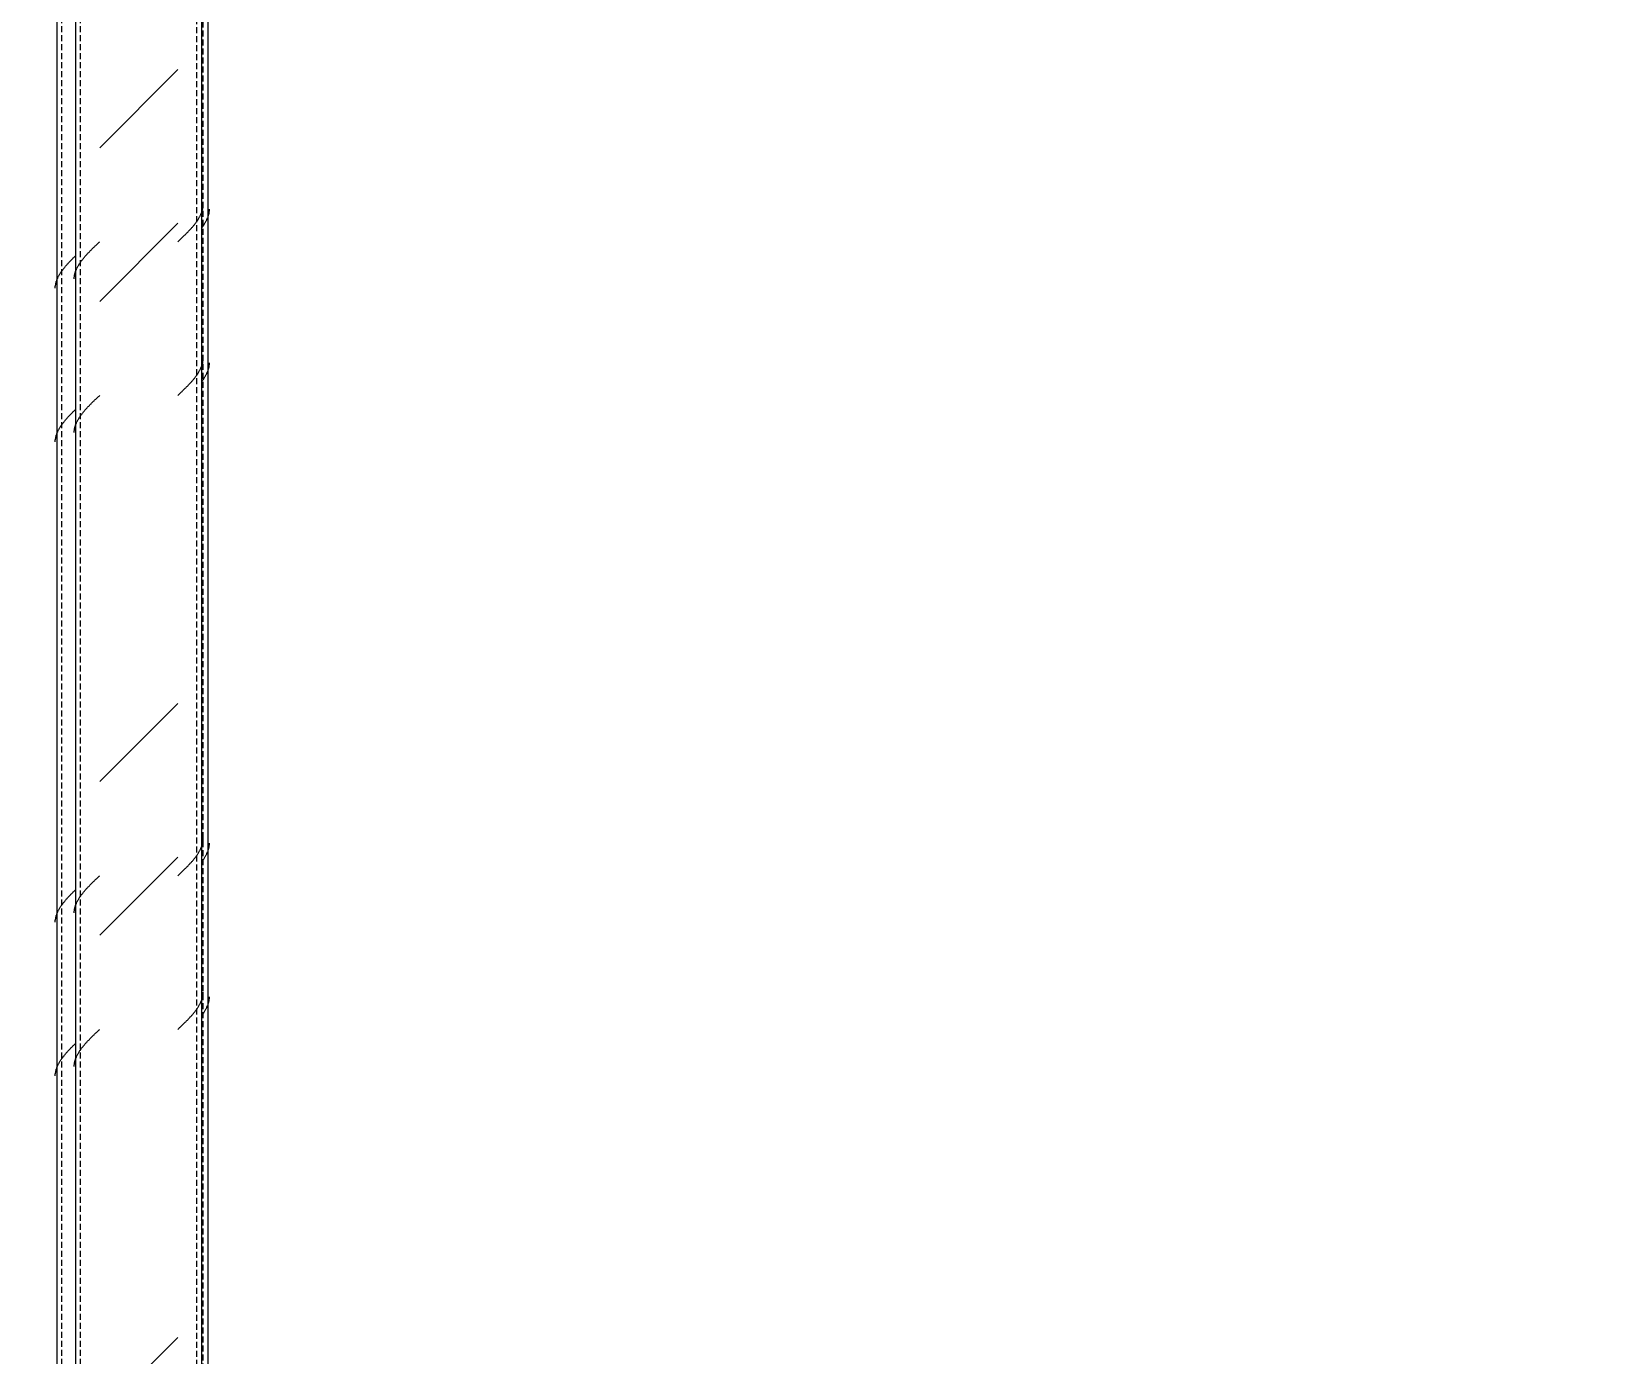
# Model space of a CAD drawing. Header units: centimetres. Extents: x -11896 to 2794, y -437 to 1921.
# Drawn here: x -2743.4 to -2619.3, y 174.1 to 279.1 of the extents above; entities that cross this region are included whole.
import ezdxf

# ---------------------------------------------------------------- set-up
doc = ezdxf.new("R2010")
doc.units = ezdxf.units.CM
doc.linetypes.add('Hidden', pattern=[0.714375, 0.47625, -0.238125])
for name, color, linetype, lineweight in [('A-ANNO-DIMS', 7, 'Continuous', 9), ('A-ANNO-DIMS-100', 7, 'Continuous', 9), ('S-COLS', 7, 'Continuous', 9)]:
    doc.layers.add(name, color=color, linetype=linetype, lineweight=lineweight)
doc.styles.add('Century Gothic_1', font='GOTHIC.TTF', dxfattribs={"height": 15})
doc.dimstyles.new('FCA_N_Cotas_E100', dxfattribs={"dimscale": 30.48, "dimtxt": 15.662524, "dimasz": 0.492126, "dimexe": 0.656168, "dimexo": 0.656168, "dimgap": 0.032808, "dimtad": 1, "dimlfac": 0.01, "dimrnd": 0.01, "dimzin": 0, "dimdsep": 46, "dimtxsty": 'Century Gothic_1', "dimblk1": 'OBLIQUE', "dimblk2": 'OBLIQUE', "dimsah": 1, "dimcen": 0.09, "dimdle": 0.656168, "dimazin": 2, "dimtfac": 1, "dimtdec": 4, "dimtix": 1, "dimtmove": 0, "dimatfit": 3, "dimfxl": 1, "dimtvp": 1, "dimtolj": 1, "dimtzin": 0, "dimarcsym": 2})

# ---------------------------------------------------------------- blocks, each defined once
blk = doc.blocks.new('FP_21-Sección 2-2')
at = {"layer": 'S-COLS'}
blk.add_line((-4180.59, 94), (-4180.59, 375.86), dxfattribs=at)
at = {"layer": 'S-COLS', "color": 9, "true_color": 0xc0c0c0}
for p, q in [((-4180.73, 264.39), (-4180.71, 264.44)), ((-4180.71, 264.44), (-4180.69, 264.49)), ((-4180.69, 264.49), (-4180.67, 264.53)), ((-4180.67, 264.53), (-4180.65, 264.58)), ((-4180.65, 264.58), (-4180.63, 264.63)), ((-4180.63, 264.63), (-4180.61, 264.67)), ((-4180.61, 264.67), (-4180.59, 264.72)), ((-4180.59, 264.72), (-4180.57, 264.77)), ((-4180.57, 264.77), (-4180.56, 264.82)), ((-4180.56, 264.82), (-4180.55, 264.86)), ((-4180.55, 264.86), (-4180.53, 264.91)), ((-4180.53, 264.91), (-4180.52, 264.96)), ((-4180.52, 264.96), (-4180.51, 265)), ((-4180.51, 265), (-4180.5, 265.05)), ((-4180.5, 265.05), (-4180.49, 265.1)), ((-4180.49, 265.14), (-4180.48, 265.19)), ((-4180.49, 265.1), (-4180.49, 265.14)), ((-4180.48, 265.24), (-4180.47, 265.28)), ((-4180.48, 265.19), (-4180.48, 265.24)), ((-4180.47, 265.28), (-4180.47, 265.33)), ((-4181.72, 263.13), (-4181.67, 263.18)), ((-4181.67, 263.18), (-4181.63, 263.23)), ((-4181.63, 263.23), (-4181.58, 263.27)), ((-4181.58, 263.27), (-4181.54, 263.32)), ((-4181.54, 263.32), (-4181.5, 263.37)), ((-4181.5, 263.37), (-4181.45, 263.41)), ((-4181.45, 263.41), (-4181.41, 263.46)), ((-4181.41, 263.46), (-4181.37, 263.51)), ((-4181.37, 263.51), (-4181.33, 263.55)), ((-4181.33, 263.55), (-4181.29, 263.6)), ((-4181.29, 263.6), (-4181.25, 263.65)), ((-4181.25, 263.65), (-4181.21, 263.69)), ((-4181.21, 263.69), (-4181.17, 263.74)), ((-4181.17, 263.74), (-4181.14, 263.79)), ((-4181.14, 263.79), (-4181.1, 263.83)), ((-4181.1, 263.83), (-4181.06, 263.88)), ((-4181.06, 263.88), (-4181.03, 263.93)), ((-4181.03, 263.93), (-4181, 263.97)), ((-4181, 263.97), (-4180.96, 264.02)), ((-4180.96, 264.02), (-4180.93, 264.07)), ((-4180.93, 264.07), (-4180.9, 264.11)), ((-4180.9, 264.11), (-4180.87, 264.16)), ((-4180.87, 264.16), (-4180.84, 264.21)), ((-4180.84, 264.21), (-4180.81, 264.25)), ((-4180.81, 264.25), (-4180.79, 264.3)), ((-4180.79, 264.3), (-4180.76, 264.35)), ((-4180.76, 264.35), (-4180.73, 264.39)), ((-4182.49, 262.38), (-4182.44, 262.43)), ((-4182.44, 262.43), (-4182.39, 262.48)), ((-4182.39, 262.48), (-4182.34, 262.52)), ((-4182.34, 262.52), (-4182.3, 262.57)), ((-4182.3, 262.57), (-4182.25, 262.62)), ((-4182.25, 262.62), (-4182.2, 262.66)), ((-4182.2, 262.66), (-4182.15, 262.71)), ((-4182.15, 262.71), (-4182.1, 262.76)), ((-4182.1, 262.76), (-4182.05, 262.8)), ((-4182.05, 262.8), (-4182, 262.85)), ((-4182, 262.85), (-4181.95, 262.9)), ((-4181.95, 262.9), (-4181.91, 262.94)), ((-4181.91, 262.94), (-4181.86, 262.99)), ((-4181.86, 262.99), (-4181.81, 263.04)), ((-4181.81, 263.04), (-4181.77, 263.09)), ((-4181.77, 263.09), (-4181.72, 263.13)), ((-4180.87, 251.97), (-4180.84, 252.02)), ((-4180.84, 252.02), (-4180.81, 252.06)), ((-4180.81, 252.06), (-4180.79, 252.11)), ((-4180.79, 252.11), (-4180.76, 252.16)), ((-4180.76, 252.16), (-4180.73, 252.2)), ((-4180.73, 252.2), (-4180.71, 252.25)), ((-4180.71, 252.25), (-4180.69, 252.3)), ((-4180.69, 252.3), (-4180.67, 252.35)), ((-4180.67, 252.35), (-4180.65, 252.39)), ((-4180.65, 252.39), (-4180.63, 252.44)), ((-4180.63, 252.44), (-4180.61, 252.49)), ((-4180.61, 252.49), (-4180.59, 252.53)), ((-4180.59, 252.53), (-4180.57, 252.58)), ((-4180.57, 252.58), (-4180.56, 252.63)), ((-4180.56, 252.63), (-4180.55, 252.67)), ((-4180.55, 252.67), (-4180.53, 252.72)), ((-4180.53, 252.72), (-4180.52, 252.77)), ((-4180.52, 252.77), (-4180.51, 252.81)), ((-4180.51, 252.81), (-4180.5, 252.86)), ((-4180.5, 252.86), (-4180.49, 252.91)), ((-4180.49, 252.95), (-4180.48, 253)), ((-4180.49, 252.91), (-4180.49, 252.95)), ((-4180.48, 253.05), (-4180.47, 253.09)), ((-4180.48, 253), (-4180.48, 253.05)), ((-4180.47, 253.09), (-4180.47, 253.14)), ((-4181.95, 250.71), (-4181.91, 250.76)), ((-4181.91, 250.76), (-4181.86, 250.8)), ((-4181.86, 250.8), (-4181.81, 250.85)), ((-4181.81, 250.85), (-4181.77, 250.9)), ((-4181.77, 250.9), (-4181.72, 250.94)), ((-4181.72, 250.94), (-4181.67, 250.99)), ((-4181.67, 250.99), (-4181.63, 251.04)), ((-4181.63, 251.04), (-4181.58, 251.08)), ((-4181.58, 251.08), (-4181.54, 251.13)), ((-4181.54, 251.13), (-4181.5, 251.18)), ((-4181.5, 251.18), (-4181.45, 251.22)), ((-4181.45, 251.22), (-4181.41, 251.27)), ((-4181.41, 251.27), (-4181.37, 251.32)), ((-4181.37, 251.32), (-4181.33, 251.36)), ((-4181.33, 251.36), (-4181.29, 251.41)), ((-4181.29, 251.41), (-4181.25, 251.46)), ((-4181.25, 251.46), (-4181.21, 251.5)), ((-4181.21, 251.5), (-4181.17, 251.55)), ((-4181.17, 251.55), (-4181.14, 251.6)), ((-4181.14, 251.6), (-4181.1, 251.64)), ((-4181.1, 251.64), (-4181.06, 251.69)), ((-4181.06, 251.69), (-4181.03, 251.74)), ((-4181.03, 251.74), (-4181, 251.78)), ((-4181, 251.78), (-4180.96, 251.83)), ((-4180.96, 251.83), (-4180.93, 251.88)), ((-4180.93, 251.88), (-4180.9, 251.92)), ((-4180.9, 251.92), (-4180.87, 251.97)), ((-4182.49, 250.19), (-4182.44, 250.24)), ((-4182.44, 250.24), (-4182.39, 250.29)), ((-4182.39, 250.29), (-4182.34, 250.33)), ((-4182.34, 250.33), (-4182.3, 250.38)), ((-4182.3, 250.38), (-4182.25, 250.43)), ((-4182.25, 250.43), (-4182.2, 250.47)), ((-4182.2, 250.47), (-4182.15, 250.52)), ((-4182.15, 250.52), (-4182.1, 250.57)), ((-4182.1, 250.57), (-4182.05, 250.62)), ((-4182.05, 250.62), (-4182, 250.66)), ((-4182, 250.66), (-4181.95, 250.71)), ((-4180.51, 214.71), (-4180.5, 214.76)), ((-4180.5, 214.76), (-4180.49, 214.81)), ((-4180.49, 214.85), (-4180.48, 214.9)), ((-4180.49, 214.81), (-4180.49, 214.85)), ((-4180.48, 214.95), (-4180.47, 214.99)), ((-4180.48, 214.9), (-4180.48, 214.95)), ((-4180.47, 214.99), (-4180.47, 215.04)), ((-4181.14, 213.5), (-4181.1, 213.54)), ((-4181.1, 213.54), (-4181.06, 213.59)), ((-4181.06, 213.59), (-4181.03, 213.64)), ((-4181.03, 213.64), (-4181, 213.68)), ((-4181, 213.68), (-4180.96, 213.73)), ((-4180.96, 213.73), (-4180.93, 213.78)), ((-4180.93, 213.78), (-4180.9, 213.82)), ((-4180.9, 213.82), (-4180.87, 213.87)), ((-4180.87, 213.87), (-4180.84, 213.92)), ((-4180.84, 213.92), (-4180.81, 213.96)), ((-4180.81, 213.96), (-4180.79, 214.01)), ((-4180.79, 214.01), (-4180.76, 214.06)), ((-4180.76, 214.06), (-4180.73, 214.1)), ((-4180.73, 214.1), (-4180.71, 214.15)), ((-4180.71, 214.15), (-4180.69, 214.2)), ((-4180.69, 214.2), (-4180.67, 214.25)), ((-4180.67, 214.25), (-4180.65, 214.29)), ((-4180.65, 214.29), (-4180.63, 214.34)), ((-4180.63, 214.34), (-4180.61, 214.39)), ((-4180.61, 214.39), (-4180.59, 214.43)), ((-4180.59, 214.43), (-4180.57, 214.48)), ((-4180.57, 214.48), (-4180.56, 214.53)), ((-4180.56, 214.53), (-4180.55, 214.57)), ((-4180.55, 214.57), (-4180.53, 214.62)), ((-4180.53, 214.62), (-4180.52, 214.67)), ((-4180.52, 214.67), (-4180.51, 214.71)), ((-4182.34, 212.23), (-4182.3, 212.28)), ((-4182.3, 212.28), (-4182.25, 212.33)), ((-4182.25, 212.33), (-4182.2, 212.37)), ((-4182.2, 212.37), (-4182.15, 212.42)), ((-4182.15, 212.42), (-4182.1, 212.47)), ((-4182.1, 212.47), (-4182.05, 212.52)), ((-4182.05, 212.52), (-4182, 212.56)), ((-4182, 212.56), (-4181.95, 212.61)), ((-4181.95, 212.61), (-4181.91, 212.66)), ((-4181.91, 212.66), (-4181.86, 212.7)), ((-4181.86, 212.7), (-4181.81, 212.75)), ((-4181.81, 212.75), (-4181.77, 212.8)), ((-4181.77, 212.8), (-4181.72, 212.84)), ((-4181.72, 212.84), (-4181.67, 212.89)), ((-4181.67, 212.89), (-4181.63, 212.94)), ((-4181.63, 212.94), (-4181.58, 212.98)), ((-4181.58, 212.98), (-4181.54, 213.03)), ((-4181.54, 213.03), (-4181.5, 213.08)), ((-4181.5, 213.08), (-4181.45, 213.12)), ((-4181.45, 213.12), (-4181.41, 213.17)), ((-4181.41, 213.17), (-4181.37, 213.22)), ((-4181.37, 213.22), (-4181.33, 213.26)), ((-4181.33, 213.26), (-4181.29, 213.31)), ((-4181.29, 213.31), (-4181.25, 213.36)), ((-4181.25, 213.36), (-4181.21, 213.4)), ((-4181.21, 213.4), (-4181.17, 213.45)), ((-4181.17, 213.45), (-4181.14, 213.5)), ((-4182.49, 212.09), (-4182.44, 212.14)), ((-4182.44, 212.14), (-4182.39, 212.19)), ((-4182.39, 212.19), (-4182.34, 212.23)), ((-4180.56, 202.34), (-4180.55, 202.38)), ((-4180.55, 202.38), (-4180.53, 202.43)), ((-4180.53, 202.43), (-4180.52, 202.48)), ((-4180.52, 202.48), (-4180.51, 202.52)), ((-4180.51, 202.52), (-4180.5, 202.57)), ((-4180.5, 202.57), (-4180.49, 202.62)), ((-4180.49, 202.66), (-4180.48, 202.71)), ((-4180.49, 202.62), (-4180.49, 202.66)), ((-4180.48, 202.76), (-4180.47, 202.8)), ((-4180.48, 202.71), (-4180.48, 202.76)), ((-4180.47, 202.8), (-4180.47, 202.85)), ((-4181.33, 201.07), (-4181.29, 201.12)), ((-4181.29, 201.12), (-4181.25, 201.17)), ((-4181.25, 201.17), (-4181.21, 201.21)), ((-4181.21, 201.21), (-4181.17, 201.26)), ((-4181.17, 201.26), (-4181.14, 201.31)), ((-4181.14, 201.31), (-4181.1, 201.35)), ((-4181.1, 201.35), (-4181.06, 201.4)), ((-4181.06, 201.4), (-4181.03, 201.45)), ((-4181.03, 201.45), (-4181, 201.49)), ((-4181, 201.49), (-4180.96, 201.54)), ((-4180.96, 201.54), (-4180.93, 201.59)), ((-4180.93, 201.59), (-4180.9, 201.63)), ((-4180.9, 201.63), (-4180.87, 201.68)), ((-4180.87, 201.68), (-4180.84, 201.73)), ((-4180.84, 201.73), (-4180.81, 201.78)), ((-4180.81, 201.78), (-4180.79, 201.82)), ((-4180.79, 201.82), (-4180.76, 201.87)), ((-4180.76, 201.87), (-4180.73, 201.92)), ((-4180.73, 201.92), (-4180.71, 201.96)), ((-4180.71, 201.96), (-4180.69, 202.01)), ((-4180.69, 202.01), (-4180.67, 202.06)), ((-4180.67, 202.06), (-4180.65, 202.1)), ((-4180.65, 202.1), (-4180.63, 202.15)), ((-4180.63, 202.15), (-4180.61, 202.2)), ((-4180.61, 202.2), (-4180.59, 202.24)), ((-4180.59, 202.24), (-4180.57, 202.29)), ((-4180.57, 202.29), (-4180.56, 202.34)), ((-4182.49, 199.91), (-4182.44, 199.95)), ((-4182.44, 199.95), (-4182.39, 200)), ((-4182.39, 200), (-4182.34, 200.05)), ((-4182.34, 200.05), (-4182.3, 200.09)), ((-4182.3, 200.09), (-4182.25, 200.14)), ((-4182.25, 200.14), (-4182.2, 200.19)), ((-4182.2, 200.19), (-4182.15, 200.23)), ((-4182.15, 200.23), (-4182.1, 200.28)), ((-4182.1, 200.28), (-4182.05, 200.33)), ((-4182.05, 200.33), (-4182, 200.37)), ((-4182, 200.37), (-4181.95, 200.42)), ((-4181.95, 200.42), (-4181.91, 200.47)), ((-4181.91, 200.47), (-4181.86, 200.51)), ((-4181.86, 200.51), (-4181.81, 200.56)), ((-4181.81, 200.56), (-4181.77, 200.61)), ((-4181.77, 200.61), (-4181.72, 200.65)), ((-4181.72, 200.65), (-4181.67, 200.7)), ((-4181.67, 200.7), (-4181.63, 200.75)), ((-4181.63, 200.75), (-4181.58, 200.79)), ((-4181.58, 200.79), (-4181.54, 200.84)), ((-4181.54, 200.84), (-4181.5, 200.89)), ((-4181.5, 200.89), (-4181.45, 200.93)), ((-4181.45, 200.93), (-4181.41, 200.98)), ((-4181.41, 200.98), (-4181.37, 201.03)), ((-4181.37, 201.03), (-4181.33, 201.07))]:
    blk.add_line(p, q, dxfattribs=at)
blk = doc.blocks.new('FP_22-Sección 2-2')
at = {"layer": 'S-COLS'}
blk.add_line((-4190.59, 375.86), (-4190.59, 94), dxfattribs=at)
at = {"layer": 'S-COLS', "color": 9, "true_color": 0xc0c0c0}
for p, q in [((-4189.17, 261.92), (-4189.13, 261.96)), ((-4189.13, 261.96), (-4189.08, 262.01)), ((-4189.08, 262.01), (-4189.03, 262.06)), ((-4189.03, 262.06), (-4188.98, 262.1)), ((-4188.98, 262.1), (-4188.93, 262.15)), ((-4188.93, 262.15), (-4188.88, 262.2)), ((-4188.88, 262.2), (-4188.83, 262.24)), ((-4188.83, 262.24), (-4188.78, 262.29)), ((-4188.78, 262.29), (-4188.73, 262.34)), ((-4188.73, 262.34), (-4188.68, 262.38)), ((-4190.28, 260.65), (-4190.25, 260.7)), ((-4190.25, 260.7), (-4190.21, 260.75)), ((-4190.21, 260.75), (-4190.18, 260.79)), ((-4190.18, 260.79), (-4190.15, 260.84)), ((-4190.15, 260.84), (-4190.11, 260.89)), ((-4190.11, 260.89), (-4190.08, 260.93)), ((-4190.08, 260.93), (-4190.04, 260.98)), ((-4190.04, 260.98), (-4190, 261.03)), ((-4190, 261.03), (-4189.97, 261.07)), ((-4189.97, 261.07), (-4189.93, 261.12)), ((-4189.93, 261.12), (-4189.89, 261.17)), ((-4189.89, 261.17), (-4189.85, 261.21)), ((-4189.85, 261.21), (-4189.81, 261.26)), ((-4189.81, 261.26), (-4189.76, 261.31)), ((-4189.76, 261.31), (-4189.72, 261.36)), ((-4189.72, 261.36), (-4189.68, 261.4)), ((-4189.68, 261.4), (-4189.64, 261.45)), ((-4189.64, 261.45), (-4189.59, 261.5)), ((-4189.59, 261.5), (-4189.55, 261.54)), ((-4189.55, 261.54), (-4189.5, 261.59)), ((-4189.5, 261.59), (-4189.46, 261.64)), ((-4189.46, 261.64), (-4189.41, 261.68)), ((-4189.41, 261.68), (-4189.36, 261.73)), ((-4189.36, 261.73), (-4189.32, 261.78)), ((-4189.32, 261.78), (-4189.27, 261.82)), ((-4189.27, 261.82), (-4189.22, 261.87)), ((-4189.22, 261.87), (-4189.17, 261.92)), ((-4190.7, 259.58), (-4190.69, 259.63)), ((-4190.7, 259.53), (-4190.7, 259.58)), ((-4190.7, 259.48), (-4190.7, 259.53)), ((-4190.7, 259.44), (-4190.7, 259.48)), ((-4190.69, 259.63), (-4190.68, 259.67)), ((-4190.68, 259.67), (-4190.67, 259.72)), ((-4190.67, 259.77), (-4190.66, 259.81)), ((-4190.67, 259.72), (-4190.67, 259.77)), ((-4190.66, 259.81), (-4190.64, 259.86)), ((-4190.64, 259.86), (-4190.63, 259.91)), ((-4190.63, 259.91), (-4190.62, 259.95)), ((-4190.62, 259.95), (-4190.6, 260)), ((-4190.6, 260), (-4190.59, 260.05)), ((-4190.59, 260.05), (-4190.57, 260.09)), ((-4190.57, 260.09), (-4190.55, 260.14)), ((-4190.55, 260.14), (-4190.53, 260.19)), ((-4190.53, 260.19), (-4190.51, 260.23)), ((-4190.51, 260.23), (-4190.49, 260.28)), ((-4190.49, 260.28), (-4190.47, 260.33)), ((-4190.47, 260.33), (-4190.44, 260.37)), ((-4190.44, 260.37), (-4190.42, 260.42)), ((-4190.42, 260.42), (-4190.39, 260.47)), ((-4190.39, 260.47), (-4190.36, 260.51)), ((-4190.36, 260.51), (-4190.34, 260.56)), ((-4190.34, 260.56), (-4190.31, 260.61)), ((-4190.31, 260.61), (-4190.28, 260.65)), ((-4189.41, 249.49), (-4189.36, 249.54)), ((-4189.36, 249.54), (-4189.32, 249.59)), ((-4189.32, 249.59), (-4189.27, 249.63)), ((-4189.27, 249.63), (-4189.22, 249.68)), ((-4189.22, 249.68), (-4189.17, 249.73)), ((-4189.17, 249.73), (-4189.13, 249.77)), ((-4189.13, 249.77), (-4189.08, 249.82)), ((-4189.08, 249.82), (-4189.03, 249.87)), ((-4189.03, 249.87), (-4188.98, 249.91)), ((-4188.98, 249.91), (-4188.93, 249.96)), ((-4188.93, 249.96), (-4188.88, 250.01)), ((-4188.88, 250.01), (-4188.83, 250.05)), ((-4188.83, 250.05), (-4188.78, 250.1)), ((-4188.78, 250.1), (-4188.73, 250.15)), ((-4188.73, 250.15), (-4188.68, 250.19)), ((-4190.42, 248.23), (-4190.39, 248.28)), ((-4190.39, 248.28), (-4190.36, 248.32)), ((-4190.36, 248.32), (-4190.34, 248.37)), ((-4190.34, 248.37), (-4190.31, 248.42)), ((-4190.31, 248.42), (-4190.28, 248.46)), ((-4190.28, 248.46), (-4190.25, 248.51)), ((-4190.25, 248.51), (-4190.21, 248.56)), ((-4190.21, 248.56), (-4190.18, 248.6)), ((-4190.18, 248.6), (-4190.15, 248.65)), ((-4190.15, 248.65), (-4190.11, 248.7)), ((-4190.11, 248.7), (-4190.08, 248.74)), ((-4190.08, 248.74), (-4190.04, 248.79)), ((-4190.04, 248.79), (-4190, 248.84)), ((-4190, 248.84), (-4189.97, 248.89)), ((-4189.97, 248.89), (-4189.93, 248.93)), ((-4189.93, 248.93), (-4189.89, 248.98)), ((-4189.89, 248.98), (-4189.85, 249.03)), ((-4189.85, 249.03), (-4189.81, 249.07)), ((-4189.81, 249.07), (-4189.76, 249.12)), ((-4189.76, 249.12), (-4189.72, 249.17)), ((-4189.72, 249.17), (-4189.68, 249.21)), ((-4189.68, 249.21), (-4189.64, 249.26)), ((-4189.64, 249.26), (-4189.59, 249.31)), ((-4189.59, 249.31), (-4189.55, 249.35)), ((-4189.55, 249.35), (-4189.5, 249.4)), ((-4189.5, 249.4), (-4189.46, 249.45)), ((-4189.46, 249.45), (-4189.41, 249.49)), ((-4190.7, 247.39), (-4190.69, 247.44)), ((-4190.7, 247.34), (-4190.7, 247.39)), ((-4190.7, 247.3), (-4190.7, 247.34)), ((-4190.7, 247.25), (-4190.7, 247.3)), ((-4190.69, 247.44), (-4190.68, 247.48)), ((-4190.68, 247.48), (-4190.67, 247.53)), ((-4190.67, 247.58), (-4190.66, 247.62)), ((-4190.67, 247.53), (-4190.67, 247.58)), ((-4190.66, 247.62), (-4190.64, 247.67)), ((-4190.64, 247.67), (-4190.63, 247.72)), ((-4190.63, 247.72), (-4190.62, 247.76)), ((-4190.62, 247.76), (-4190.6, 247.81)), ((-4190.6, 247.81), (-4190.59, 247.86)), ((-4190.59, 247.86), (-4190.57, 247.9)), ((-4190.57, 247.9), (-4190.55, 247.95)), ((-4190.55, 247.95), (-4190.53, 248)), ((-4190.53, 248), (-4190.51, 248.04)), ((-4190.51, 248.04), (-4190.49, 248.09)), ((-4190.49, 248.09), (-4190.47, 248.14)), ((-4190.47, 248.14), (-4190.44, 248.18)), ((-4190.44, 248.18), (-4190.42, 248.23)), ((-4189.76, 211.02), (-4189.72, 211.07)), ((-4189.72, 211.07), (-4189.68, 211.11)), ((-4189.68, 211.11), (-4189.64, 211.16)), ((-4189.64, 211.16), (-4189.59, 211.21)), ((-4189.59, 211.21), (-4189.55, 211.25)), ((-4189.55, 211.25), (-4189.5, 211.3)), ((-4189.5, 211.3), (-4189.46, 211.35)), ((-4189.46, 211.35), (-4189.41, 211.39)), ((-4189.41, 211.39), (-4189.36, 211.44)), ((-4189.36, 211.44), (-4189.32, 211.49)), ((-4189.32, 211.49), (-4189.27, 211.53)), ((-4189.27, 211.53), (-4189.22, 211.58)), ((-4189.22, 211.58), (-4189.17, 211.63)), ((-4189.17, 211.63), (-4189.13, 211.67)), ((-4189.13, 211.67), (-4189.08, 211.72)), ((-4189.08, 211.72), (-4189.03, 211.77)), ((-4189.03, 211.77), (-4188.98, 211.81)), ((-4188.98, 211.81), (-4188.93, 211.86)), ((-4188.93, 211.86), (-4188.88, 211.91)), ((-4188.88, 211.91), (-4188.83, 211.95)), ((-4188.83, 211.95), (-4188.78, 212)), ((-4188.78, 212), (-4188.73, 212.05)), ((-4188.73, 212.05), (-4188.68, 212.09)), ((-4190.59, 209.76), (-4190.57, 209.8)), ((-4190.57, 209.8), (-4190.55, 209.85)), ((-4190.55, 209.85), (-4190.53, 209.9)), ((-4190.53, 209.9), (-4190.51, 209.94)), ((-4190.51, 209.94), (-4190.49, 209.99)), ((-4190.49, 209.99), (-4190.47, 210.04)), ((-4190.47, 210.04), (-4190.44, 210.08)), ((-4190.44, 210.08), (-4190.42, 210.13)), ((-4190.42, 210.13), (-4190.39, 210.18)), ((-4190.39, 210.18), (-4190.36, 210.22)), ((-4190.36, 210.22), (-4190.34, 210.27)), ((-4190.34, 210.27), (-4190.31, 210.32)), ((-4190.31, 210.32), (-4190.28, 210.36)), ((-4190.28, 210.36), (-4190.25, 210.41)), ((-4190.25, 210.41), (-4190.21, 210.46)), ((-4190.21, 210.46), (-4190.18, 210.5)), ((-4190.18, 210.5), (-4190.15, 210.55)), ((-4190.15, 210.55), (-4190.11, 210.6)), ((-4190.11, 210.6), (-4190.08, 210.64)), ((-4190.08, 210.64), (-4190.04, 210.69)), ((-4190.04, 210.69), (-4190, 210.74)), ((-4190, 210.74), (-4189.97, 210.79)), ((-4189.97, 210.79), (-4189.93, 210.83)), ((-4189.93, 210.83), (-4189.89, 210.88)), ((-4189.89, 210.88), (-4189.85, 210.93)), ((-4189.85, 210.93), (-4189.81, 210.97)), ((-4189.81, 210.97), (-4189.76, 211.02)), ((-4190.7, 209.29), (-4190.69, 209.34)), ((-4190.7, 209.24), (-4190.7, 209.29)), ((-4190.7, 209.2), (-4190.7, 209.24)), ((-4190.7, 209.15), (-4190.7, 209.2)), ((-4190.69, 209.34), (-4190.68, 209.38)), ((-4190.68, 209.38), (-4190.67, 209.43)), ((-4190.67, 209.48), (-4190.66, 209.52)), ((-4190.67, 209.43), (-4190.67, 209.48)), ((-4190.66, 209.52), (-4190.64, 209.57)), ((-4190.64, 209.57), (-4190.63, 209.62)), ((-4190.63, 209.62), (-4190.62, 209.66)), ((-4190.62, 209.66), (-4190.6, 209.71)), ((-4190.6, 209.71), (-4190.59, 209.76)), ((-4188.78, 199.81), (-4188.73, 199.86)), ((-4188.73, 199.86), (-4188.68, 199.9)), ((-4189.97, 198.6), (-4189.93, 198.64)), ((-4189.93, 198.64), (-4189.89, 198.69)), ((-4189.89, 198.69), (-4189.85, 198.74)), ((-4189.85, 198.74), (-4189.81, 198.78)), ((-4189.81, 198.78), (-4189.76, 198.83)), ((-4189.76, 198.83), (-4189.72, 198.88)), ((-4189.72, 198.88), (-4189.68, 198.92)), ((-4189.68, 198.92), (-4189.64, 198.97)), ((-4189.64, 198.97), (-4189.59, 199.02)), ((-4189.59, 199.02), (-4189.55, 199.06)), ((-4189.55, 199.06), (-4189.5, 199.11)), ((-4189.5, 199.11), (-4189.46, 199.16)), ((-4189.46, 199.16), (-4189.41, 199.2)), ((-4189.41, 199.2), (-4189.36, 199.25)), ((-4189.36, 199.25), (-4189.32, 199.3)), ((-4189.32, 199.3), (-4189.27, 199.34)), ((-4189.27, 199.34), (-4189.22, 199.39)), ((-4189.22, 199.39), (-4189.17, 199.44)), ((-4189.17, 199.44), (-4189.13, 199.48)), ((-4189.13, 199.48), (-4189.08, 199.53)), ((-4189.08, 199.53), (-4189.03, 199.58)), ((-4189.03, 199.58), (-4188.98, 199.62)), ((-4188.98, 199.62), (-4188.93, 199.67)), ((-4188.93, 199.67), (-4188.88, 199.72)), ((-4188.88, 199.72), (-4188.83, 199.76)), ((-4188.83, 199.76), (-4188.78, 199.81)), ((-4190.66, 197.33), (-4190.64, 197.38)), ((-4190.64, 197.38), (-4190.63, 197.43)), ((-4190.63, 197.43), (-4190.62, 197.47)), ((-4190.62, 197.47), (-4190.6, 197.52)), ((-4190.6, 197.52), (-4190.59, 197.57)), ((-4190.59, 197.57), (-4190.57, 197.61)), ((-4190.57, 197.61), (-4190.55, 197.66)), ((-4190.55, 197.66), (-4190.53, 197.71)), ((-4190.53, 197.71), (-4190.51, 197.75)), ((-4190.51, 197.75), (-4190.49, 197.8)), ((-4190.49, 197.8), (-4190.47, 197.85)), ((-4190.47, 197.85), (-4190.44, 197.89)), ((-4190.44, 197.89), (-4190.42, 197.94)), ((-4190.42, 197.94), (-4190.39, 197.99)), ((-4190.39, 197.99), (-4190.36, 198.03)), ((-4190.36, 198.03), (-4190.34, 198.08)), ((-4190.34, 198.08), (-4190.31, 198.13)), ((-4190.31, 198.13), (-4190.28, 198.18)), ((-4190.28, 198.18), (-4190.25, 198.22)), ((-4190.25, 198.22), (-4190.21, 198.27)), ((-4190.21, 198.27), (-4190.18, 198.32)), ((-4190.18, 198.32), (-4190.15, 198.36)), ((-4190.15, 198.36), (-4190.11, 198.41)), ((-4190.11, 198.41), (-4190.08, 198.46)), ((-4190.08, 198.46), (-4190.04, 198.5)), ((-4190.04, 198.5), (-4190, 198.55)), ((-4190, 198.55), (-4189.97, 198.6)), ((-4190.7, 197.1), (-4190.69, 197.15)), ((-4190.7, 197.05), (-4190.7, 197.1)), ((-4190.7, 197.01), (-4190.7, 197.05)), ((-4190.7, 196.96), (-4190.7, 197.01)), ((-4190.69, 197.15), (-4190.68, 197.19)), ((-4190.68, 197.19), (-4190.67, 197.24)), ((-4190.67, 197.29), (-4190.66, 197.33)), ((-4190.67, 197.24), (-4190.67, 197.29))]:
    blk.add_line(p, q, dxfattribs=at)
blk = doc.blocks.new('HSS Rectangular-Column - 100 x 100 mm-V20-Sección 2-2')
at = {"layer": 'S-COLS', "true_color": 0xc0c0c0}
h = blk.add_hatch(dxfattribs=at)
h.set_pattern_fill('FP_7', color=9, style=0, pattern_type=2)
h.set_pattern_definition([(45, (-5061.785, 712), (-25.1447, 25.1447), []), (45, (-5061.785, 750.1), (-25.1447, 25.1447), [])])
h.paths.add_polyline_path([(-4187.37, 94), (-4182.49, 94), (-4182.49, 375.86), (-4183.09, 375.81), (-4183.37, 375.14), (-4184.04, 374.86), (-4187.37, 374.95), (-4187.81, 375.14), (-4188.09, 375.86), (-4188.68, 375.81), (-4188.68, 94)])
h.paths.add_polyline_path([(-4186.64, 375.36), (-4184.54, 375.36), (-4183.87, 375.64), (-4183.87, 375.86), (-4187.37, 375.78), (-4187.31, 375.64), (-4187.14, 375.57)])
at = {"layer": 'S-COLS', "linetype": 'Hidden'}
for p, q in [((-4190.19, 94), (-4190.19, 375.86)), ((-4180.99, 375.86), (-4180.99, 94))]:
    blk.add_line(p, q, dxfattribs=at)
at = {"layer": 'S-COLS'}
for name in ['FP_22-Sección 2-2', 'FP_21-Sección 2-2']:
    blk.add_blockref(name, (0, 0), dxfattribs=at)
blk = doc.blocks.new('FP_24-Sección 2-2')
at = {"layer": 'S-COLS'}
blk.add_line((-4180.09, 94), (-4180.09, 374.86), dxfattribs=at)
at = {"layer": 'S-COLS', "color": 9, "true_color": 0xc0c0c0}
for p, q in [((-4180.09, 264.36), (-4180.07, 264.41)), ((-4180.07, 264.41), (-4180.06, 264.46)), ((-4180.06, 264.46), (-4180.05, 264.5)), ((-4180.05, 264.5), (-4180.03, 264.55)), ((-4180.03, 264.55), (-4180.02, 264.6)), ((-4180.02, 264.6), (-4180.01, 264.64)), ((-4180.01, 264.64), (-4180, 264.69)), ((-4180, 264.69), (-4179.99, 264.74)), ((-4179.99, 264.78), (-4179.98, 264.83)), ((-4179.99, 264.74), (-4179.99, 264.78)), ((-4179.98, 264.88), (-4179.97, 264.92)), ((-4179.98, 264.83), (-4179.98, 264.88)), ((-4179.97, 264.92), (-4179.97, 264.97)), ((-4180.6, 263.47), (-4180.56, 263.52)), ((-4180.56, 263.52), (-4180.53, 263.57)), ((-4180.53, 263.57), (-4180.5, 263.61)), ((-4180.5, 263.61), (-4180.46, 263.66)), ((-4180.46, 263.66), (-4180.43, 263.71)), ((-4180.43, 263.71), (-4180.4, 263.75)), ((-4180.4, 263.75), (-4180.37, 263.8)), ((-4180.37, 263.8), (-4180.34, 263.85)), ((-4180.34, 263.85), (-4180.31, 263.9)), ((-4180.31, 263.9), (-4180.29, 263.94)), ((-4180.29, 263.94), (-4180.26, 263.99)), ((-4180.26, 263.99), (-4180.23, 264.04)), ((-4180.23, 264.04), (-4180.21, 264.08)), ((-4180.21, 264.08), (-4180.19, 264.13)), ((-4180.19, 264.13), (-4180.17, 264.18)), ((-4180.17, 264.18), (-4180.15, 264.22)), ((-4180.15, 264.22), (-4180.13, 264.27)), ((-4180.13, 264.27), (-4180.11, 264.32)), ((-4180.11, 264.32), (-4180.09, 264.36)), ((-4180.17, 251.99), (-4180.15, 252.03)), ((-4180.15, 252.03), (-4180.13, 252.08)), ((-4180.13, 252.08), (-4180.11, 252.13)), ((-4180.11, 252.13), (-4180.09, 252.17)), ((-4180.09, 252.17), (-4180.07, 252.22)), ((-4180.07, 252.22), (-4180.06, 252.27)), ((-4180.06, 252.27), (-4180.05, 252.31)), ((-4180.05, 252.31), (-4180.03, 252.36)), ((-4180.03, 252.36), (-4180.02, 252.41)), ((-4180.02, 252.41), (-4180.01, 252.45)), ((-4180.01, 252.45), (-4180, 252.5)), ((-4180, 252.5), (-4179.99, 252.55)), ((-4179.99, 252.59), (-4179.98, 252.64)), ((-4179.99, 252.55), (-4179.99, 252.59)), ((-4179.98, 252.69), (-4179.97, 252.73)), ((-4179.98, 252.64), (-4179.98, 252.69)), ((-4179.97, 252.73), (-4179.97, 252.78)), ((-4180.6, 251.28), (-4180.56, 251.33)), ((-4180.56, 251.33), (-4180.53, 251.38)), ((-4180.53, 251.38), (-4180.5, 251.43)), ((-4180.5, 251.43), (-4180.46, 251.47)), ((-4180.46, 251.47), (-4180.43, 251.52)), ((-4180.43, 251.52), (-4180.4, 251.57)), ((-4180.4, 251.57), (-4180.37, 251.61)), ((-4180.37, 251.61), (-4180.34, 251.66)), ((-4180.34, 251.66), (-4180.31, 251.71)), ((-4180.31, 251.71), (-4180.29, 251.75)), ((-4180.29, 251.75), (-4180.26, 251.8)), ((-4180.26, 251.8), (-4180.23, 251.85)), ((-4180.23, 251.85), (-4180.21, 251.89)), ((-4180.21, 251.89), (-4180.19, 251.94)), ((-4180.19, 251.94), (-4180.17, 251.99)), ((-4180.4, 213.47), (-4180.37, 213.51)), ((-4180.37, 213.51), (-4180.34, 213.56)), ((-4180.34, 213.56), (-4180.31, 213.61)), ((-4180.31, 213.61), (-4180.29, 213.65)), ((-4180.29, 213.65), (-4180.26, 213.7)), ((-4180.26, 213.7), (-4180.23, 213.75)), ((-4180.23, 213.75), (-4180.21, 213.79)), ((-4180.21, 213.79), (-4180.19, 213.84)), ((-4180.19, 213.84), (-4180.17, 213.89)), ((-4180.17, 213.89), (-4180.15, 213.93)), ((-4180.15, 213.93), (-4180.13, 213.98)), ((-4180.13, 213.98), (-4180.11, 214.03)), ((-4180.11, 214.03), (-4180.09, 214.07)), ((-4180.09, 214.07), (-4180.07, 214.12)), ((-4180.07, 214.12), (-4180.06, 214.17)), ((-4180.06, 214.17), (-4180.05, 214.21)), ((-4180.05, 214.21), (-4180.03, 214.26)), ((-4180.03, 214.26), (-4180.02, 214.31)), ((-4180.02, 214.31), (-4180.01, 214.35)), ((-4180.01, 214.35), (-4180, 214.4)), ((-4180, 214.4), (-4179.99, 214.45)), ((-4179.99, 214.49), (-4179.98, 214.54)), ((-4179.99, 214.45), (-4179.99, 214.49)), ((-4179.98, 214.59), (-4179.97, 214.63)), ((-4179.98, 214.54), (-4179.98, 214.59)), ((-4179.97, 214.63), (-4179.97, 214.68)), ((-4180.6, 213.18), (-4180.56, 213.23)), ((-4180.56, 213.23), (-4180.53, 213.28)), ((-4180.53, 213.28), (-4180.5, 213.33)), ((-4180.5, 213.33), (-4180.46, 213.37)), ((-4180.46, 213.37), (-4180.43, 213.42)), ((-4180.43, 213.42), (-4180.4, 213.47)), ((-4179.99, 202.3), (-4179.98, 202.35)), ((-4179.98, 202.4), (-4179.97, 202.44)), ((-4179.98, 202.35), (-4179.98, 202.4)), ((-4179.97, 202.44), (-4179.97, 202.49)), ((-4180.53, 201.09), (-4180.5, 201.14)), ((-4180.5, 201.14), (-4180.46, 201.18)), ((-4180.46, 201.18), (-4180.43, 201.23)), ((-4180.43, 201.23), (-4180.4, 201.28)), ((-4180.4, 201.28), (-4180.37, 201.32)), ((-4180.37, 201.32), (-4180.34, 201.37)), ((-4180.34, 201.37), (-4180.31, 201.42)), ((-4180.31, 201.42), (-4180.29, 201.46)), ((-4180.29, 201.46), (-4180.26, 201.51)), ((-4180.26, 201.51), (-4180.23, 201.56)), ((-4180.23, 201.56), (-4180.21, 201.6)), ((-4180.21, 201.6), (-4180.19, 201.65)), ((-4180.19, 201.65), (-4180.17, 201.7)), ((-4180.17, 201.7), (-4180.15, 201.74)), ((-4180.15, 201.74), (-4180.13, 201.79)), ((-4180.13, 201.79), (-4180.11, 201.84)), ((-4180.11, 201.84), (-4180.09, 201.88)), ((-4180.09, 201.88), (-4180.07, 201.93)), ((-4180.07, 201.93), (-4180.06, 201.98)), ((-4180.06, 201.98), (-4180.05, 202.02)), ((-4180.05, 202.02), (-4180.03, 202.07)), ((-4180.03, 202.07), (-4180.02, 202.12)), ((-4180.02, 202.12), (-4180.01, 202.16)), ((-4180.01, 202.16), (-4180, 202.21)), ((-4180, 202.21), (-4179.99, 202.26)), ((-4179.99, 202.26), (-4179.99, 202.3)), ((-4180.6, 201), (-4180.56, 201.04)), ((-4180.56, 201.04), (-4180.53, 201.09))]:
    blk.add_line(p, q, dxfattribs=at)
blk = doc.blocks.new('HSS Rectangular-Column - 100 x 100 mm-V23-Sección 2-2')
at = {"layer": 'S-COLS', "linetype": 'Hidden'}
blk.add_line((-4180.49, 374.86), (-4180.49, 94), dxfattribs=at)
at = {"layer": 'S-COLS'}
blk.add_blockref('FP_24-Sección 2-2', (0, 0), dxfattribs=at)
blk = doc.blocks.new('FP_26-Sección 2-2')
at = {"layer": 'S-COLS'}
blk.add_line((-4192.09, 374.86), (-4192.09, 94), dxfattribs=at)
at = {"layer": 'S-COLS', "color": 9, "true_color": 0xc0c0c0}
for p, q in [((-4191.18, 260.67), (-4191.14, 260.72)), ((-4191.14, 260.72), (-4191.09, 260.77)), ((-4191.09, 260.77), (-4191.05, 260.82)), ((-4191.05, 260.82), (-4191, 260.86)), ((-4191, 260.86), (-4190.96, 260.91)), ((-4190.96, 260.91), (-4190.91, 260.96)), ((-4190.91, 260.96), (-4190.86, 261)), ((-4190.86, 261), (-4190.82, 261.05)), ((-4190.82, 261.05), (-4190.77, 261.1)), ((-4190.77, 261.1), (-4190.72, 261.14)), ((-4190.72, 261.14), (-4190.67, 261.19)), ((-4190.67, 261.19), (-4190.63, 261.24)), ((-4190.63, 261.24), (-4190.58, 261.28)), ((-4192.05, 259.41), (-4192.03, 259.46)), ((-4192.03, 259.46), (-4192.01, 259.51)), ((-4192.01, 259.51), (-4191.99, 259.55)), ((-4191.99, 259.55), (-4191.97, 259.6)), ((-4191.97, 259.6), (-4191.94, 259.65)), ((-4191.94, 259.65), (-4191.92, 259.69)), ((-4191.92, 259.69), (-4191.89, 259.74)), ((-4191.89, 259.74), (-4191.86, 259.79)), ((-4191.86, 259.79), (-4191.84, 259.83)), ((-4191.84, 259.83), (-4191.81, 259.88)), ((-4191.81, 259.88), (-4191.78, 259.93)), ((-4191.78, 259.93), (-4191.75, 259.97)), ((-4191.75, 259.97), (-4191.71, 260.02)), ((-4191.71, 260.02), (-4191.68, 260.07)), ((-4191.68, 260.07), (-4191.65, 260.11)), ((-4191.65, 260.11), (-4191.61, 260.16)), ((-4191.61, 260.16), (-4191.58, 260.21)), ((-4191.58, 260.21), (-4191.54, 260.25)), ((-4191.54, 260.25), (-4191.5, 260.3)), ((-4191.5, 260.3), (-4191.47, 260.35)), ((-4191.47, 260.35), (-4191.43, 260.39)), ((-4191.43, 260.39), (-4191.39, 260.44)), ((-4191.39, 260.44), (-4191.35, 260.49)), ((-4191.35, 260.49), (-4191.31, 260.53)), ((-4191.31, 260.53), (-4191.26, 260.58)), ((-4191.26, 260.58), (-4191.22, 260.63)), ((-4191.22, 260.63), (-4191.18, 260.67)), ((-4192.2, 258.85), (-4192.19, 258.9)), ((-4192.2, 258.8), (-4192.2, 258.85)), ((-4192.2, 258.76), (-4192.2, 258.8)), ((-4192.2, 258.71), (-4192.2, 258.76)), ((-4192.19, 258.9), (-4192.18, 258.94)), ((-4192.18, 258.94), (-4192.17, 258.99)), ((-4192.17, 259.04), (-4192.16, 259.09)), ((-4192.17, 258.99), (-4192.17, 259.04)), ((-4192.16, 259.09), (-4192.14, 259.13)), ((-4192.14, 259.13), (-4192.13, 259.18)), ((-4192.13, 259.18), (-4192.12, 259.23)), ((-4192.12, 259.23), (-4192.1, 259.27)), ((-4192.1, 259.27), (-4192.09, 259.32)), ((-4192.09, 259.32), (-4192.07, 259.37)), ((-4192.07, 259.37), (-4192.05, 259.41)), ((-4191.39, 248.25), (-4191.35, 248.3)), ((-4191.35, 248.3), (-4191.31, 248.35)), ((-4191.31, 248.35), (-4191.26, 248.39)), ((-4191.26, 248.39), (-4191.22, 248.44)), ((-4191.22, 248.44), (-4191.18, 248.49)), ((-4191.18, 248.49), (-4191.14, 248.53)), ((-4191.14, 248.53), (-4191.09, 248.58)), ((-4191.09, 248.58), (-4191.05, 248.63)), ((-4191.05, 248.63), (-4191, 248.67)), ((-4191, 248.67), (-4190.96, 248.72)), ((-4190.96, 248.72), (-4190.91, 248.77)), ((-4190.91, 248.77), (-4190.86, 248.81)), ((-4190.86, 248.81), (-4190.82, 248.86)), ((-4190.82, 248.86), (-4190.77, 248.91)), ((-4190.77, 248.91), (-4190.72, 248.95)), ((-4190.72, 248.95), (-4190.67, 249)), ((-4190.67, 249), (-4190.63, 249.05)), ((-4190.63, 249.05), (-4190.58, 249.09)), ((-4192.13, 246.99), (-4192.12, 247.04)), ((-4192.12, 247.04), (-4192.1, 247.08)), ((-4192.1, 247.08), (-4192.09, 247.13)), ((-4192.09, 247.13), (-4192.07, 247.18)), ((-4192.07, 247.18), (-4192.05, 247.22)), ((-4192.05, 247.22), (-4192.03, 247.27)), ((-4192.03, 247.27), (-4192.01, 247.32)), ((-4192.01, 247.32), (-4191.99, 247.36)), ((-4191.99, 247.36), (-4191.97, 247.41)), ((-4191.97, 247.41), (-4191.94, 247.46)), ((-4191.94, 247.46), (-4191.92, 247.5)), ((-4191.92, 247.5), (-4191.89, 247.55)), ((-4191.89, 247.55), (-4191.86, 247.6)), ((-4191.86, 247.6), (-4191.84, 247.64)), ((-4191.84, 247.64), (-4191.81, 247.69)), ((-4191.81, 247.69), (-4191.78, 247.74)), ((-4191.78, 247.74), (-4191.75, 247.78)), ((-4191.75, 247.78), (-4191.71, 247.83)), ((-4191.71, 247.83), (-4191.68, 247.88)), ((-4191.68, 247.88), (-4191.65, 247.92)), ((-4191.65, 247.92), (-4191.61, 247.97)), ((-4191.61, 247.97), (-4191.58, 248.02)), ((-4191.58, 248.02), (-4191.54, 248.06)), ((-4191.54, 248.06), (-4191.5, 248.11)), ((-4191.5, 248.11), (-4191.47, 248.16)), ((-4191.47, 248.16), (-4191.43, 248.2)), ((-4191.43, 248.2), (-4191.39, 248.25)), ((-4192.2, 246.66), (-4192.19, 246.71)), ((-4192.2, 246.62), (-4192.2, 246.66)), ((-4192.2, 246.57), (-4192.2, 246.62)), ((-4192.2, 246.52), (-4192.2, 246.57)), ((-4192.19, 246.71), (-4192.18, 246.76)), ((-4192.18, 246.76), (-4192.17, 246.8)), ((-4192.17, 246.85), (-4192.16, 246.9)), ((-4192.17, 246.8), (-4192.17, 246.85)), ((-4192.16, 246.9), (-4192.14, 246.94)), ((-4192.14, 246.94), (-4192.13, 246.99)), ((-4191.68, 209.78), (-4191.65, 209.82)), ((-4191.65, 209.82), (-4191.61, 209.87)), ((-4191.61, 209.87), (-4191.58, 209.92)), ((-4191.58, 209.92), (-4191.54, 209.96)), ((-4191.54, 209.96), (-4191.5, 210.01)), ((-4191.5, 210.01), (-4191.47, 210.06)), ((-4191.47, 210.06), (-4191.43, 210.1)), ((-4191.43, 210.1), (-4191.39, 210.15)), ((-4191.39, 210.15), (-4191.35, 210.2)), ((-4191.35, 210.2), (-4191.31, 210.25)), ((-4191.31, 210.25), (-4191.26, 210.29)), ((-4191.26, 210.29), (-4191.22, 210.34)), ((-4191.22, 210.34), (-4191.18, 210.39)), ((-4191.18, 210.39), (-4191.14, 210.43)), ((-4191.14, 210.43), (-4191.09, 210.48)), ((-4191.09, 210.48), (-4191.05, 210.53)), ((-4191.05, 210.53), (-4191, 210.57)), ((-4191, 210.57), (-4190.96, 210.62)), ((-4190.96, 210.62), (-4190.91, 210.67)), ((-4190.91, 210.67), (-4190.86, 210.71)), ((-4190.86, 210.71), (-4190.82, 210.76)), ((-4190.82, 210.76), (-4190.77, 210.81)), ((-4190.77, 210.81), (-4190.72, 210.85)), ((-4190.72, 210.85), (-4190.67, 210.9)), ((-4190.67, 210.9), (-4190.63, 210.95)), ((-4190.63, 210.95), (-4190.58, 210.99)), ((-4192.2, 208.56), (-4192.19, 208.61)), ((-4192.2, 208.52), (-4192.2, 208.56)), ((-4192.19, 208.61), (-4192.18, 208.66)), ((-4192.18, 208.66), (-4192.17, 208.7)), ((-4192.17, 208.75), (-4192.16, 208.8)), ((-4192.17, 208.7), (-4192.17, 208.75)), ((-4192.16, 208.8), (-4192.14, 208.84)), ((-4192.14, 208.84), (-4192.13, 208.89)), ((-4192.13, 208.89), (-4192.12, 208.94)), ((-4192.12, 208.94), (-4192.1, 208.98)), ((-4192.1, 208.98), (-4192.09, 209.03)), ((-4192.09, 209.03), (-4192.07, 209.08)), ((-4192.07, 209.08), (-4192.05, 209.12)), ((-4192.05, 209.12), (-4192.03, 209.17)), ((-4192.03, 209.17), (-4192.01, 209.22)), ((-4192.01, 209.22), (-4191.99, 209.26)), ((-4191.99, 209.26), (-4191.97, 209.31)), ((-4191.97, 209.31), (-4191.94, 209.36)), ((-4191.94, 209.36), (-4191.92, 209.4)), ((-4191.92, 209.4), (-4191.89, 209.45)), ((-4191.89, 209.45), (-4191.86, 209.5)), ((-4191.86, 209.5), (-4191.84, 209.54)), ((-4191.84, 209.54), (-4191.81, 209.59)), ((-4191.81, 209.59), (-4191.78, 209.64)), ((-4191.78, 209.64), (-4191.75, 209.68)), ((-4191.75, 209.68), (-4191.71, 209.73)), ((-4191.71, 209.73), (-4191.68, 209.78)), ((-4192.2, 208.47), (-4192.2, 208.52)), ((-4192.2, 208.42), (-4192.2, 208.47)), ((-4190.82, 198.57), (-4190.77, 198.62)), ((-4190.77, 198.62), (-4190.72, 198.66)), ((-4190.72, 198.66), (-4190.67, 198.71)), ((-4190.67, 198.71), (-4190.63, 198.76)), ((-4190.63, 198.76), (-4190.58, 198.8)), ((-4191.84, 197.35), (-4191.81, 197.4)), ((-4191.81, 197.4), (-4191.78, 197.45)), ((-4191.78, 197.45), (-4191.75, 197.49)), ((-4191.75, 197.49), (-4191.71, 197.54)), ((-4191.71, 197.54), (-4191.68, 197.59)), ((-4191.68, 197.59), (-4191.65, 197.63)), ((-4191.65, 197.63), (-4191.61, 197.68)), ((-4191.61, 197.68), (-4191.58, 197.73)), ((-4191.58, 197.73), (-4191.54, 197.78)), ((-4191.54, 197.78), (-4191.5, 197.82)), ((-4191.5, 197.82), (-4191.47, 197.87)), ((-4191.47, 197.87), (-4191.43, 197.92)), ((-4191.43, 197.92), (-4191.39, 197.96)), ((-4191.39, 197.96), (-4191.35, 198.01)), ((-4191.35, 198.01), (-4191.31, 198.06)), ((-4191.31, 198.06), (-4191.26, 198.1)), ((-4191.26, 198.1), (-4191.22, 198.15)), ((-4191.22, 198.15), (-4191.18, 198.2)), ((-4191.18, 198.2), (-4191.14, 198.24)), ((-4191.14, 198.24), (-4191.09, 198.29)), ((-4191.09, 198.29), (-4191.05, 198.34)), ((-4191.05, 198.34), (-4191, 198.38)), ((-4191, 198.38), (-4190.96, 198.43)), ((-4190.96, 198.43), (-4190.91, 198.48)), ((-4190.91, 198.48), (-4190.86, 198.52)), ((-4190.86, 198.52), (-4190.82, 198.57)), ((-4192.2, 196.37), (-4192.19, 196.42)), ((-4192.2, 196.33), (-4192.2, 196.37)), ((-4192.2, 196.28), (-4192.2, 196.33)), ((-4192.2, 196.23), (-4192.2, 196.28)), ((-4192.19, 196.42), (-4192.18, 196.47)), ((-4192.18, 196.47), (-4192.17, 196.51)), ((-4192.17, 196.56), (-4192.16, 196.61)), ((-4192.17, 196.51), (-4192.17, 196.56)), ((-4192.16, 196.61), (-4192.14, 196.65)), ((-4192.14, 196.65), (-4192.13, 196.7)), ((-4192.13, 196.7), (-4192.12, 196.75)), ((-4192.12, 196.75), (-4192.1, 196.79)), ((-4192.1, 196.79), (-4192.09, 196.84)), ((-4192.09, 196.84), (-4192.07, 196.89)), ((-4192.07, 196.89), (-4192.05, 196.93)), ((-4192.05, 196.93), (-4192.03, 196.98)), ((-4192.03, 196.98), (-4192.01, 197.03)), ((-4192.01, 197.03), (-4191.99, 197.07)), ((-4191.99, 197.07), (-4191.97, 197.12)), ((-4191.97, 197.12), (-4191.94, 197.17)), ((-4191.94, 197.17), (-4191.92, 197.21)), ((-4191.92, 197.21), (-4191.89, 197.26)), ((-4191.89, 197.26), (-4191.86, 197.31)), ((-4191.86, 197.31), (-4191.84, 197.35))]:
    blk.add_line(p, q, dxfattribs=at)
blk = doc.blocks.new('HSS Rectangular-Column - 100 x 100 mm-V25-Sección 2-2')
at = {"layer": 'S-COLS', "linetype": 'Hidden'}
blk.add_line((-4191.69, 94), (-4191.69, 374.86), dxfattribs=at)
at = {"layer": 'S-COLS'}
blk.add_blockref('FP_26-Sección 2-2', (0, 0), dxfattribs=at)
blk = doc.blocks.new('DIMBLOCK31-Sección 2-2')
at = {"layer": 'A-ANNO-DIMS-100', "lineweight": 35}
for p, q in [((-2430.67, 386.86), (-2438.17, 394.36)), ((-2430.67, 386.86), (-2423.17, 379.36)), ((-2430.67, 94), (-2438.17, 101.5)), ((-2430.67, 94), (-2423.17, 86.5))]:
    blk.add_line(p, q, dxfattribs=at)
at = {"layer": 'A-ANNO-DIMS-100'}
for p, q in [((-2430.67, 386.86), (-2450.67, 386.86)), ((-2430.67, 386.86), (-2430.67, 74)), ((-2430.67, 386.86), (-2258.88, 386.86)), ((-2430.67, 94), (-3209.08, 94)), ((-2430.67, 94), (-2410.67, 94))]:
    blk.add_line(p, q, dxfattribs=at)
at = {"layer": 'A-ANNO-DIMS-100', "color": 0, "insert": (-2450.89, 220.04), "char_height": 15, "width": 48.9267, "attachment_point": 1, "rotation": 90, "line_spacing_factor": 0.984502, "style": 'Century Gothic_1'}
blk.add_mtext('2.93', dxfattribs=at)
blk = doc.blocks.new('_Oblique')
at = {"color": 0, "linetype": 'ByBlock', "lineweight": -2}
blk.add_line((-0.5, -0.5), (0.5, 0.5), dxfattribs=at)

msp = doc.modelspace()

# ---------------------------------------------------------------- block references
at = {"layer": 'S-COLS'}
for name in ['HSS Rectangular-Column - 100 x 100 mm-V20-Sección 2-2', 'HSS Rectangular-Column - 100 x 100 mm-V25-Sección 2-2', 'HSS Rectangular-Column - 100 x 100 mm-V23-Sección 2-2']:
    msp.add_blockref(name, (1450.659, 0), dxfattribs=at)

# ---------------------------------------------------------------- dimensions: what is measured, and where the dimension line sits
at = {"layer": 'A-ANNO-DIMS'}
dim = msp.add_linear_dim(base=(-2430.668, 94), p1=(-2238.875, 386.859), p2=(-3229.083, 94), angle=90, dimstyle='FCA_N_Cotas_E100', override={"dimpost": '<>', "dimfxl": 1032.606836}, dxfattribs=at)
dim.commit()
dim.dimension.update_dxf_attribs({"geometry": 'DIMBLOCK31-Sección 2-2', "text_midpoint": (-2439.545, 240.429)})

doc.saveas('drawing.dxf')
